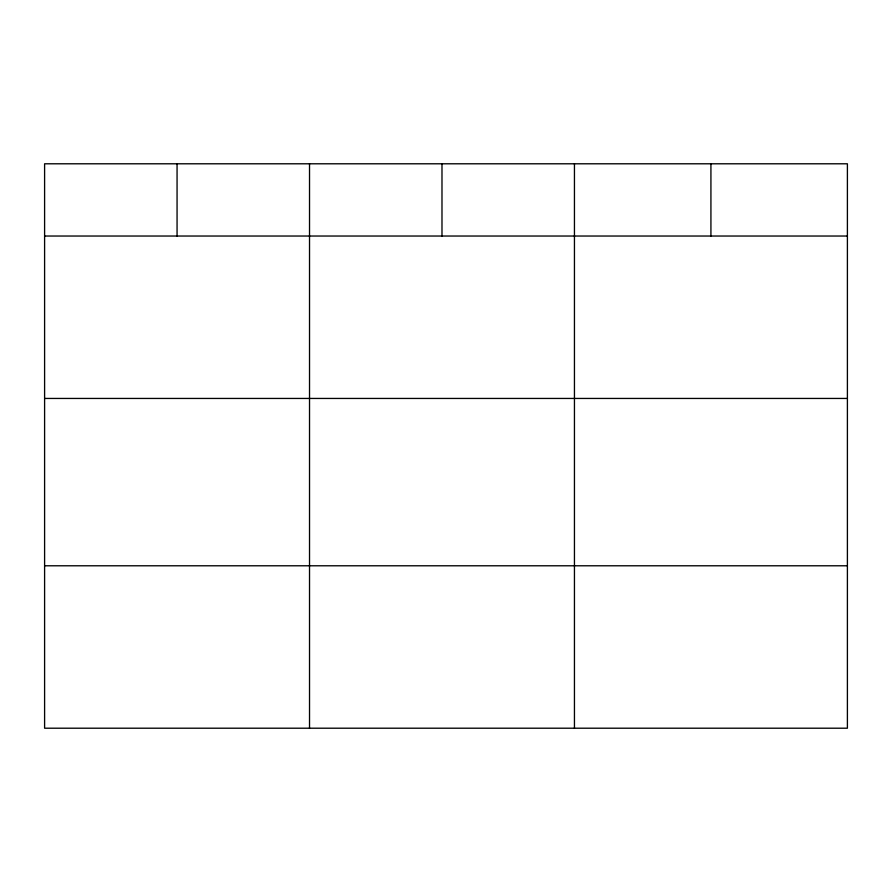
<?xml version="1.0" encoding="UTF-8"?>
<svg xmlns="http://www.w3.org/2000/svg" width="892" height="892" viewBox="0 0 892 892"><rect width="100%" height="100%" fill="white"/><g stroke="black" fill="none" stroke-linecap="round" stroke-linejoin="round"><path stroke-width="1.34" d="M847.4 398.445L847.4 163.793L44.6 163.793L44.6 728.207L847.4 728.207L847.4 398.445L44.6 398.445M44.6 236.034L847.4 236.034M44.6 565.784L847.4 565.784M710.924 163.793L710.924 236.034M574.448 163.793L574.448 728.207M441.986 163.793L441.986 236.034M309.524 163.793L309.524 728.207M177.062 163.793L177.062 236.034"/></g></svg>
